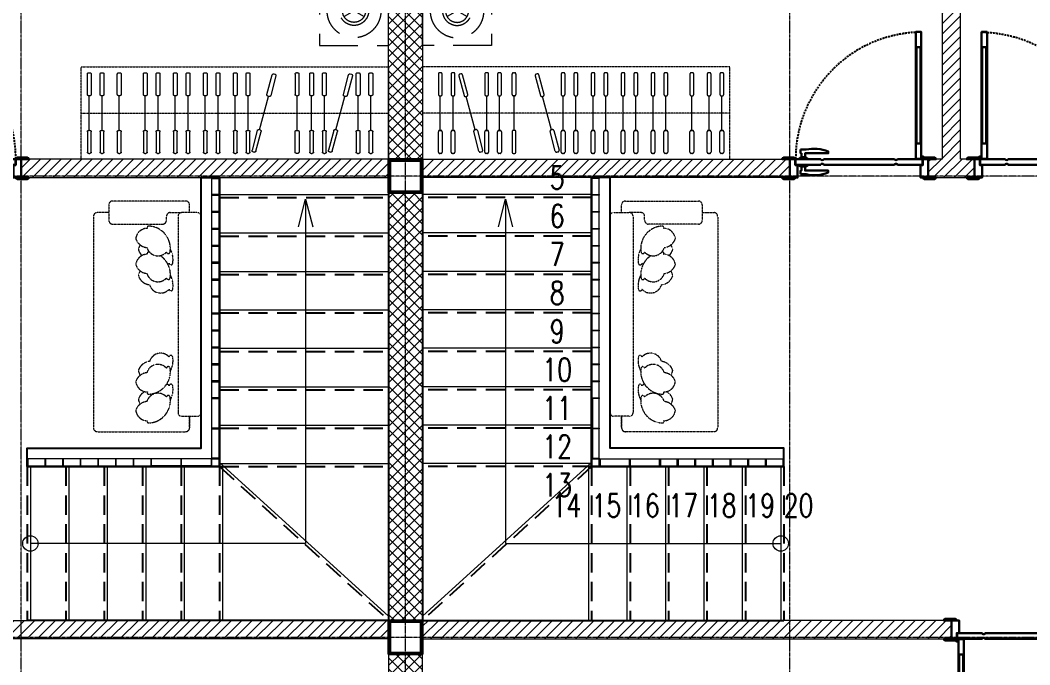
# Model space of a CAD drawing. Header units: millimetres. Extents: x 0 to 71617, y -15450 to 30894.
# Drawn here: x 42000 to 48567, y -4735 to -542 of the extents above; entities that cross this region are included whole.
import ezdxf
from ezdxf.enums import TextEntityAlignment as Align

# ---------------------------------------------------------------- set-up
doc = ezdxf.new("R2010")
doc.units = ezdxf.units.MM
for name, pattern in [('CENTER2', [1.125, 0.75, -0.125, 0.125, -0.125]), ('HIDDEN', [0.375, 0.25, -0.125]), ('HIDDEN2', [0.1875, 0.125, -0.0625])]:
    doc.linetypes.add(name, pattern=pattern)
for name, color, linetype in [('A-elevation0.225(7)', 251, 'Continuous'), ('COL', 5, 'Continuous'), ('DIM', 4, 'Continuous'), ('STAIR', 8, 'Continuous'), ('Wall', 7, 'Continuous')]:
    doc.layers.add(name, color=color, linetype=linetype)
for name, color, linetype, lineweight in [('axis', 40, 'CENTER2', 5), ('Brick Wall Hatch', 254, 'Continuous', 5), ('DIM2', 4, 'Continuous', 5), ('DOOR', 4, 'Continuous', 5), ('Furniture', 36, 'Continuous', 5), ('Hatch', 8, 'Continuous', 5), ('Stairs', 7, 'Continuous', 15), ('Stairs Number', 8, 'Continuous', 9), ('Wall Brick', 5, 'Continuous', 15)]:
    doc.layers.add(name, color=color, linetype=linetype, lineweight=lineweight)
doc.styles.add('ROMANS', font='romans.shx', dxfattribs={"width": 0.75})
doc.styles.get("Standard").update_dxf_attribs({"font": 'arial.ttf'})
doc.dimstyles.new('d-200', dxfattribs={"dimscale": 200, "dimtxt": 3, "dimasz": 2.5, "dimexe": 2.5, "dimexo": 2.5, "dimgap": 1.5, "dimtad": 0, "dimdec": 0, "dimzin": 0, "dimdsep": 46, "dimtxsty": 'Standard', "dimblk": 'ARCHTICK', "dimcen": 3, "dimdle": 2.5, "dimclrd": 256, "dimclre": 256, "dimclrt": 256, "dimadec": 0, "dimazin": 0, "dimtfac": 1, "dimtdec": 0, "dimtmove": 0, "dimatfit": 3, "dimldrblk": 'ARCHTICK', "dimfxl": 1, "dimtolj": 1, "dimtzin": 0, "dimlwd": -1, "dimlwe": -1, "dimarcsym": 0})
pattern_1 = [(45, (-747547.1, -513433.095), (-33.6759605, 33.6759605), [])]

# ---------------------------------------------------------------- blocks, each defined once
blk = doc.blocks.new('Col-1')
at = {"layer": 'COL'}
for points in [[(-10, -10), (210, -10), (210, 210), (-10, 210)], [(0, 0), (200, 0), (200, 200), (0, 200)]]:
    blk.add_lwpolyline(points, close=True, dxfattribs=at)
blk = doc.blocks.new('COL-1ST')
at = {"layer": 'COL'}
for p in [(23900, 5200), (23900, 2200)]:
    blk.add_blockref('Col-1', p, dxfattribs=at)
at = {"layer": 'COL', "xscale": -1}
for p in [(24100, 5200), (24100, 2200)]:
    blk.add_blockref('Col-1', p, dxfattribs=at)
blk = doc.blocks.new('WD2')
at = {"layer": 'DOOR', "lineweight": 30, "ltscale": 50}
for points in [[(35, 120), (-50, 120, -0.414201), (-42, 128), (-42, 130), (27, 130), (27, 128, -0.414176)], [(831, 98), (795, 98, 0.155754), (651, 86), (651, 74), (801, 74), (801, 48), (825, 48), (825, 74), (831, 74)], [(950, 120), (865, 120, -0.414201), (873, 128), (873, 130), (942, 130), (942, 128, -0.414176)], [(27, 0), (-50, 0, 0.414201), (-42, -8), (-42, -10), (27, -10)], [(34.7, -2.1, 0.066611), (35, 0), (27, 0), (27, 0), (27, 0), (27, -8, 0.040249), (28.3, -7.9, -0.293982)], [(831, -62), (795, -62, -0.155754), (651, -50), (651, -38), (801, -38), (801, -12), (825, -12), (825, -38), (831, -38)], [(950, 0), (865, 0, 0.414201), (873, -8), (873, -10), (942, -10), (942, -8, 0.414176)]]:
    blk.add_lwpolyline(points, format="xyb", close=True, dxfattribs=at)
for points in [[(35, 0), (0, 0), (0, 120), (50, 120), (50, 38), (35, 38), (35, 0)], [(865, 0), (900, 0), (900, 120), (850, 120), (850, 38), (865, 38), (865, 0)], [(200, 36), (200, 36), (37, 36), (37, 0), (42, 0), (200, 0)], [(680, 36), (220, 36)], [(220, 2), (220, 0), (680, 0)], [(700, 0), (863, 0), (863, 36), (801, 36), (700, 36)], [(783, 36), (783, 38), (795, 46), (795, 48), (831, 48), (831, 46), (843, 38), (843, 36), (783, 36)], [(220, 0), (680, 0)], [(783, 0), (783, -2), (795, -10), (795, -12), (831, -12), (831, -10), (843, -2), (843, 0), (783, 0)]]:
    blk.add_lwpolyline(points, dxfattribs=at)
for points in [[(783, 36), (843, 36), (843, 38), (783, 38)], [(795, 46), (831, 46), (831, 48), (795, 48)], [(82, -102), (46, -102), (46, -2), (82, -2)], [(783, 0), (843, 0), (843, -2), (783, -2)], [(795, -10), (831, -10), (831, -12), (795, -12)], [(82, -728), (82, -102), (46, -102), (46, -728)], [(76.8, -728), (76.8, -102), (51.2, -102), (51.2, -728)], [(82, -728), (46, -728), (46, -828), (82, -828)]]:
    blk.add_lwpolyline(points, close=True, dxfattribs=at)
blk.add_circle((36, -10), 8, dxfattribs=at)
for centre, start, end in [((210, 40.7), 205.26571, 334.73429), ((210, -4.7), 25.26571, 154.73429), ((690, 40.7), 205.26571, 334.73429), ((690, -4.7), 25.26571, 154.73429)]:
    blk.add_arc(centre, 11, start, end, dxfattribs=at)
at = {"layer": 'DOOR', "linetype": 'HIDDEN', "lineweight": -2, "ltscale": 50}
blk.add_arc((37, 0), 826, 270.6243, 0, dxfattribs=at)
blk = doc.blocks.new('bgfv')
at = {"layer": 'Defpoints'}
for points in [[(0, 3), (0, 0.1), (2.35, 0.1)], [(2.35, 1.1), (1.1, 1.1), (1.1, 2.98)]]:
    blk.add_lwpolyline(points, dxfattribs=at)
at = {"layer": 'STAIR', "linetype": 'HIDDEN2'}
for points in [[(1.1, 2.85), (0, 2.85)], [(1.1, 2.6), (0, 2.6)], [(1.1, 2.35), (0, 2.35)], [(1.1, 2.1), (0, 2.1)], [(1.1, 1.85), (0, 1.85)], [(1.1, 1.6), (0, 1.6)], [(1.1, 1.35), (0, 1.35)], [(1.1, 1.1), (0, 1.1)], [(1.1, 1.1), (0, 0.1)], [(1.1, 1.1), (1.1, 0.1)], [(1.35, 1.1), (1.35, 0.1)], [(1.6, 1.1), (1.6, 0.1)], [(1.85, 1.1), (1.85, 0.1)], [(2.1, 1.1), (2.1, 0.1)], [(2.35, 1.1), (2.35, 0.1)]]:
    blk.add_lwpolyline(points, dxfattribs=at)
at = {"layer": 'Stairs'}
for points in [[(1.1, 2.87), (0, 2.87)], [(1.1, 2.62), (0, 2.62)], [(1.1, 2.37), (0, 2.37)], [(1.1, 2.12), (0, 2.12)], [(1.1, 1.87), (0, 1.87)], [(1.1, 1.62), (0, 1.62)], [(1.1, 1.37), (0, 1.37)], [(1.1, 1.127), (0, 0.127)], [(1.1, 1.12), (0, 1.12)], [(1.08, 1.1), (1.08, 0.1)], [(1.33, 1.1), (1.33, 0.1)], [(1.58, 1.1), (1.58, 0.1)], [(1.83, 1.1), (1.83, 0.1)], [(2.08, 1.1), (2.08, 0.1)], [(2.33, 1.1), (2.33, 0.1)]]:
    blk.add_lwpolyline(points, dxfattribs=at)
blk = doc.blocks.new('_ArchTick')
at = {"color": 0, "linetype": 'ByBlock', "const_width": 0.15}
blk.add_lwpolyline([(-0.5, -0.5), (0.5, 0.5)], dxfattribs=at)
blk = doc.blocks.new('steel5x50')
h = blk.add_hatch(color=254)
h.dxf.hatch_style = 1
h.paths.add_polyline_path([(50, 0), (50, 5), (0, 5), (0, 0)])
at = {"color": 254}
blk.add_lwpolyline([(0, 0), (0, 5), (50, 5), (50, 0)], close=True, dxfattribs=at)
blk = doc.blocks.new('12D')
at = {"layer": 'Furniture', "linetype": 'HIDDEN'}
for p, q in [((-0.225, 0.975, 0), (-0.29, 1.0125, 0)), ((-0.225, 0.975, 0), (-0.16, 1.0125, 0)), ((-0.225, 0.975, 0), (-0.225, 0.9, 0)), ((-2.0504, -0.81), (-2.0504, 0.789)), ((-0.4918, -0.8011), (-0.9235, 0.8048)), ((-0.0534, -0.81), (-0.0534, 0.8023)), ((-0.0234, 0.75), (-2.1051, 0.75)), ((-0.5208, -0.8007), (-1.1011, 0.7878)), ((-0.6138, -0.5272), (-0.6138, 0.7785)), ((-0.563, -0.6296), (-0.563, 0.752)), ((-2.0504, 0.19, 0), (-0.8827, 0.19, 0)), ((-2.0504, 0.14, 0), (-0.8645, 0.14, 0)), ((-2.0504, 0.115, 0), (-0.8553, 0.115, 0)), ((-2.0504, 0.065, 0), (-0.8371, 0.065, 0)), ((-2.0504, 0.04, 0), (-0.8279, 0.04, 0)), ((-2.0504, -0.01, 0), (-0.8097, -0.01, 0)), ((-2.0504, -0.035, 0), (-0.8005, -0.035, 0)), ((-2.0504, -0.085, 0), (-0.7823, -0.085, 0)), ((-2.0504, -0.11, 0), (-0.7731, -0.11, 0)), ((-2.0504, -0.16, 0), (-0.7549, -0.16, 0)), ((-2.0504, -0.185, 0), (-0.7457, -0.185, 0)), ((-0.0234, -0.75), (-2.1051, -0.75)), ((-0.225, -0.975, 0), (-0.225, -0.9, 0)), ((-0.225, -0.975, 0), (-0.29, -1.0125, 0)), ((-0.225, -0.975, 0), (-0.16, -1.0125, 0))]:
    blk.add_line(p, q, dxfattribs=at)
at = {"layer": 'Furniture', "linetype": 'HIDDEN', "elevation": 0}
for points in [[(-0.45, 0.75), (-0.45, 1.2), (0, 1.2), (0, 0.75)], [(-0.45, -0.75), (-0.45, -1.2), (0, -1.2), (0, -0.75)]]:
    blk.add_lwpolyline(points, close=True, dxfattribs=at)
at = {"layer": 'Furniture', "linetype": 'HIDDEN'}
for points in [[(-2.1067, 0.6738, -0.059671), (-2.1604, 0.7503, -0.37589), (-2.1271, 0.8245, -0.329446), (-2.0023, 0.8075, 0.211134), (-1.9613, 0.7906, -0.026504), (-1.8327, 0.7839, 0.012553), (-1.2018, 0.7792, 0.224147), (-1.0857, 0.7967, -0.12481), (-0.9858, 0.8122, -0.129887), (-0.8898, 0.7915, 0.290552), (-0.846, 0.7926, -0.141011), (-0.8294, 0.787, 0.180615), (-0.7851, 0.7793, -0.025508), (-0.6309, 0.7793, 0.038458), (-0.5072, 0.7818, -0.214987), (-0.4701, 0.7885, -0.00267), (-0.2416, 0.7837, -0.015571), (-0.0586, 0.7812, -0.098699), (-0.0477, 0.8068, -0.222522), (0, 0.8068), (0, -0.8229, -0.171621), (-0.0496, -0.824, -0.102495), (-0.0586, -0.7791, -0.015571), (-0.2416, -0.7816, -0.00267), (-0.4701, -0.7864, -0.214987), (-0.5072, -0.7797, 0.038458), (-0.6309, -0.7772, -0.025508), (-0.7851, -0.7772, 0.039412), (-0.9911, -0.7849, -0.016498), (-1.1411, -0.7905, 0.026482), (-1.5259, -0.7811, -0.045388), (-1.7145, -0.7864, 0.066965), (-1.8327, -0.7818, -0.026504), (-1.9613, -0.7885, 0.211134), (-2.0023, -0.8054, -0.329446), (-2.1271, -0.8224, -0.37589), (-2.1604, -0.7482, -0.123892), (-2.119, -0.6948, 0.342539), (-2.0986, -0.6323)], [(-2.0986, -0.6323, -0.152354), (-2.0902, -0.4956, -0.053528), (-2.0833, -0.4551, 0.055897), (-2.0809, -0.213, -0.026973), (-2.083, -0.1254, 0.036947), (-2.081, 0.0124, 0.008361), (-2.0961, 0.6041, -0.075106), (-2.1067, 0.6738)]]:
    blk.add_lwpolyline(points, format="xyb", dxfattribs=at)
for points in [[(-0.0477, 0), (-0.0477, 0.7936), (0, 0.7936), (0, 0)], [(-2.0504, 0.2), (-0.8864, 0.2)], [(-0.0477, 0), (-0.0477, -0.7936), (0, -0.7936), (0, 0)], [(-2.0504, -0.2), (-0.7402, -0.2)]]:
    blk.add_lwpolyline(points, dxfattribs=at)
for centre, radius in [((-0.225, 0.975, 0), 0.175), ((-0.225, 0.975, 0), 0.095), ((-0.225, 0.975, 0), 0.075), ((-0.225, -0.975, 0), 0.175), ((-0.225, -0.975, 0), 0.095), ((-0.225, -0.975, 0), 0.075)]:
    blk.add_circle(centre, radius, dxfattribs=at)
for centre, radius, start, end in [((0.5675, 0.3823), 0.9109, 168.52519, 184.24335), ((-0.3043, 0.3105), 0.2539, 58.94952, 94.7183), ((-0.0676, 0.316), 0.2479, 86.88607, 126.56279), ((-0.6758, 0.5223), 0.623, 334.065, 3.79855), ((0.133, 0.2989), 0.4798, 168.76055, 181.75388), ((-0.5516, 0.1102), 0.4917, 351.47271, 27.53799), ((0.8315, 0.0837), 1.3505, 170.51746, 186.69328), ((-0.4796, 0.0532), 0.2539, 58.94952, 94.71831), ((-0.2452, 0.0654), 0.2412, 88.13864, 127.09721), ((-0.8046, 0.2276), 0.5727, 334.51329, 7.91348), ((-1.0509, -0.2469), 0.826, 356.67503, 22.47929), ((-0.3075, 0.2905), 0.2539, 280.98969, 301.05048), ((-0.0731, 0.2783), 0.2412, 232.90279, 271.86136), ((0.7951, -0.0771), 1.3106, 176.46128, 189.56174), ((-0.0731, -0.2993), 0.2412, 88.13864, 127.09721), ((-0.5516, -0.1312), 0.4917, 332.46201, 8.52729), ((-0.3075, -0.3116), 0.2539, 58.94952, 74.59403), ((-0.2397, -0.0472), 0.2479, 233.43721, 273.11393), ((-0.4764, -0.0418), 0.2539, 265.2817, 298.0889), ((0.2128, -0.3124), 0.5596, 175.8162, 190.40516), ((-0.6758, -0.5433), 0.623, 356.20145, 25.935), ((0.5675, -0.4034), 0.9109, 175.75665, 191.47481), ((-0.3043, -0.3316), 0.2539, 265.2817, 301.05048), ((-0.0676, -0.337), 0.2479, 233.43721, 273.11393)]:
    blk.add_arc(centre, radius, start, end, dxfattribs=at)
blk = doc.blocks.new('sgsdgh')
at = {"layer": 'Furniture', "linetype": 'HIDDEN', "ltscale": 500}
for p, q in [((1585.0006, 424.981), (1584.9936, 424.981)), ((1585.0836, 424.981), (1585.0766, 424.981)), ((1585.3026, 424.981), (1585.2956, 424.981)), ((1585.3856, 424.981), (1585.3786, 424.981)), ((1585.4733, 424.981), (1585.4803, 424.981)), ((1585.7994, 424.981), (1585.7924, 424.981)), ((1585.8824, 424.981), (1585.8754, 424.981)), ((1585.9944, 424.981), (1585.9874, 424.981)), ((1586.0774, 424.981), (1586.0704, 424.981)), ((1586.1895, 424.981), (1586.1825, 424.981)), ((1586.2725, 424.981), (1586.2655, 424.981)), ((1586.3846, 424.981), (1586.3776, 424.981)), ((1586.4676, 424.981), (1586.4606, 424.981)), ((1586.6369, 424.981), (1586.6299, 424.981)), ((1586.7489, 424.981), (1586.7419, 424.981)), ((1586.8319, 424.981), (1586.8249, 424.981)), ((1584.9846, 424.972), (1584.9846, 424.84)), ((1585.0096, 424.84), (1585.0096, 424.972)), ((1585.0676, 424.972), (1585.0676, 424.84)), ((1585.0926, 424.84), (1585.0926, 424.972)), ((1585.1174, 424.9602), (1585.1516, 424.8327)), ((1585.1305, 424.973), (1585.1238, 424.9712)), ((1585.1757, 424.8391), (1585.1416, 424.9666)), ((1585.2866, 424.972), (1585.2866, 424.84)), ((1585.3116, 424.84), (1585.3116, 424.972)), ((1585.3696, 424.972), (1585.3696, 424.84)), ((1585.3946, 424.84), (1585.3946, 424.972)), ((1585.4643, 424.84), (1585.4643, 424.972)), ((1585.4893, 424.972), (1585.4893, 424.84)), ((1585.6142, 424.9602), (1585.6483, 424.8327)), ((1585.6273, 424.973), (1585.6205, 424.9712)), ((1585.6725, 424.8391), (1585.6383, 424.9666)), ((1585.7834, 424.972), (1585.7834, 424.84)), ((1585.8084, 424.84), (1585.8084, 424.972)), ((1585.8664, 424.972), (1585.8664, 424.84)), ((1585.8914, 424.84), (1585.8914, 424.972)), ((1585.9784, 424.972), (1585.9784, 424.84)), ((1586.0034, 424.84), (1586.0034, 424.972)), ((1586.0614, 424.972), (1586.0614, 424.84)), ((1586.0864, 424.84), (1586.0864, 424.972)), ((1586.1735, 424.972), (1586.1735, 424.84)), ((1586.1985, 424.84), (1586.1985, 424.972)), ((1586.2565, 424.972), (1586.2565, 424.84)), ((1586.2815, 424.84), (1586.2815, 424.972)), ((1586.3686, 424.972), (1586.3686, 424.84)), ((1586.3936, 424.84), (1586.3936, 424.972)), ((1586.4516, 424.972), (1586.4516, 424.84)), ((1586.4766, 424.84), (1586.4766, 424.972)), ((1586.6209, 424.972), (1586.6209, 424.84)), ((1586.6459, 424.84), (1586.6459, 424.972)), ((1586.7329, 424.972), (1586.7329, 424.84)), ((1586.7579, 424.84), (1586.7579, 424.972)), ((1586.8159, 424.972), (1586.8159, 424.84)), ((1586.8409, 424.84), (1586.8409, 424.972)), ((1584.9936, 424.831), (1585.0006, 424.831)), ((1584.9971, 424.606), (1584.9971, 424.831)), ((1585.0766, 424.831), (1585.0836, 424.831)), ((1585.0801, 424.606), (1585.0801, 424.831)), ((1585.1626, 424.8263), (1585.1694, 424.8281)), ((1585.2242, 424.6099), (1585.166, 424.8272)), ((1585.2956, 424.831), (1585.3026, 424.831)), ((1585.2991, 424.606), (1585.2991, 424.831)), ((1585.3786, 424.831), (1585.3856, 424.831)), ((1585.3821, 424.606), (1585.3821, 424.831)), ((1585.4803, 424.831), (1585.4733, 424.831)), ((1585.4768, 424.606), (1585.4768, 424.831)), ((1585.6594, 424.8263), (1585.6661, 424.8281)), ((1585.721, 424.6099), (1585.6627, 424.8272)), ((1585.7924, 424.831), (1585.7994, 424.831)), ((1585.7959, 424.606), (1585.7959, 424.831)), ((1585.8754, 424.831), (1585.8824, 424.831)), ((1585.8789, 424.606), (1585.8789, 424.831)), ((1585.9874, 424.831), (1585.9944, 424.831)), ((1585.9909, 424.606), (1585.9909, 424.831)), ((1586.0704, 424.831), (1586.0774, 424.831)), ((1586.0739, 424.606), (1586.0739, 424.831)), ((1586.1825, 424.831), (1586.1895, 424.831)), ((1586.186, 424.606), (1586.186, 424.831)), ((1586.2655, 424.831), (1586.2725, 424.831)), ((1586.269, 424.606), (1586.269, 424.831)), ((1586.3776, 424.831), (1586.3846, 424.831)), ((1586.3811, 424.606), (1586.3811, 424.831)), ((1586.4606, 424.831), (1586.4676, 424.831)), ((1586.4641, 424.606), (1586.4641, 424.831)), ((1586.6299, 424.831), (1586.6369, 424.831)), ((1586.6334, 424.606), (1586.6334, 424.831)), ((1586.7419, 424.831), (1586.7489, 424.831)), ((1586.7454, 424.606), (1586.7454, 424.831)), ((1586.8249, 424.831), (1586.8319, 424.831)), ((1586.8284, 424.606), (1586.8284, 424.831)), ((1584.9846, 424.465), (1584.9846, 424.597)), ((1584.9936, 424.606), (1585.0006, 424.606)), ((1585.0096, 424.597), (1585.0096, 424.465)), ((1585.0676, 424.465), (1585.0676, 424.597)), ((1585.0766, 424.606), (1585.0836, 424.606)), ((1585.0926, 424.597), (1585.0926, 424.465)), ((1585.2486, 424.4704), (1585.2145, 424.5979)), ((1585.2208, 424.609), (1585.2276, 424.6108)), ((1585.2386, 424.6044), (1585.2728, 424.4769)), ((1585.2866, 424.465), (1585.2866, 424.597)), ((1585.2956, 424.606), (1585.3026, 424.606)), ((1585.3116, 424.597), (1585.3116, 424.465)), ((1585.3696, 424.465), (1585.3696, 424.597)), ((1585.3786, 424.606), (1585.3856, 424.606)), ((1585.3946, 424.597), (1585.3946, 424.465)), ((1585.4643, 424.597), (1585.4643, 424.465)), ((1585.4803, 424.606), (1585.4733, 424.606)), ((1585.4893, 424.465), (1585.4893, 424.597)), ((1585.7454, 424.4704), (1585.7112, 424.5979)), ((1585.7176, 424.609), (1585.7244, 424.6108)), ((1585.7354, 424.6044), (1585.7696, 424.4769)), ((1585.7834, 424.465), (1585.7834, 424.597)), ((1585.7924, 424.606), (1585.7994, 424.606)), ((1585.8084, 424.597), (1585.8084, 424.465)), ((1585.8664, 424.465), (1585.8664, 424.597)), ((1585.8754, 424.606), (1585.8824, 424.606)), ((1585.8914, 424.597), (1585.8914, 424.465)), ((1585.9784, 424.465), (1585.9784, 424.597)), ((1585.9874, 424.606), (1585.9944, 424.606)), ((1586.0034, 424.597), (1586.0034, 424.465)), ((1586.0614, 424.465), (1586.0614, 424.597)), ((1586.0704, 424.606), (1586.0774, 424.606)), ((1586.0864, 424.597), (1586.0864, 424.465)), ((1586.1735, 424.465), (1586.1735, 424.597)), ((1586.1825, 424.606), (1586.1895, 424.606)), ((1586.1985, 424.597), (1586.1985, 424.465)), ((1586.2565, 424.465), (1586.2565, 424.597)), ((1586.2655, 424.606), (1586.2725, 424.606)), ((1586.2815, 424.597), (1586.2815, 424.465)), ((1586.3686, 424.465), (1586.3686, 424.597)), ((1586.3776, 424.606), (1586.3846, 424.606)), ((1586.3936, 424.597), (1586.3936, 424.465)), ((1586.4516, 424.465), (1586.4516, 424.597)), ((1586.4606, 424.606), (1586.4676, 424.606)), ((1586.4766, 424.597), (1586.4766, 424.465)), ((1586.6209, 424.465), (1586.6209, 424.597)), ((1586.6299, 424.606), (1586.6369, 424.606)), ((1586.6459, 424.597), (1586.6459, 424.465)), ((1586.7329, 424.465), (1586.7329, 424.597)), ((1586.7419, 424.606), (1586.7489, 424.606)), ((1586.7579, 424.597), (1586.7579, 424.465)), ((1586.8159, 424.465), (1586.8159, 424.597)), ((1586.8249, 424.606), (1586.8319, 424.606)), ((1586.8409, 424.597), (1586.8409, 424.465)), ((1585.0006, 424.456), (1584.9936, 424.456)), ((1585.0836, 424.456), (1585.0766, 424.456)), ((1585.2664, 424.4659), (1585.2597, 424.4641)), ((1585.3026, 424.456), (1585.2956, 424.456)), ((1585.3856, 424.456), (1585.3786, 424.456)), ((1585.4733, 424.456), (1585.4803, 424.456)), ((1585.7632, 424.4659), (1585.7564, 424.4641)), ((1585.7994, 424.456), (1585.7924, 424.456)), ((1585.8824, 424.456), (1585.8754, 424.456)), ((1585.9944, 424.456), (1585.9874, 424.456)), ((1586.0774, 424.456), (1586.0704, 424.456)), ((1586.1895, 424.456), (1586.1825, 424.456)), ((1586.2725, 424.456), (1586.2655, 424.456)), ((1586.3846, 424.456), (1586.3776, 424.456)), ((1586.4676, 424.456), (1586.4606, 424.456)), ((1586.6369, 424.456), (1586.6299, 424.456)), ((1586.7489, 424.456), (1586.7419, 424.456)), ((1586.8319, 424.456), (1586.8249, 424.456))]:
    blk.add_line(p, q, dxfattribs=at)
for centre, start, end in [((1584.9936, 424.972), 90, 180), ((1585.0006, 424.972), 360, 90), ((1585.0766, 424.972), 90, 180), ((1585.0836, 424.972), 360, 90), ((1585.2956, 424.972), 90, 180), ((1585.3026, 424.972), 360, 90), ((1585.3786, 424.972), 90, 180), ((1585.3856, 424.972), 360, 90), ((1585.4733, 424.972), 90, 180), ((1585.4803, 424.972), 0, 90), ((1585.7924, 424.972), 90, 180), ((1585.7994, 424.972), 360, 90), ((1585.8754, 424.972), 90, 180), ((1585.8824, 424.972), 360, 90), ((1585.9874, 424.972), 90, 180), ((1585.9944, 424.972), 360, 90), ((1586.0704, 424.972), 90, 180), ((1586.0774, 424.972), 360, 90), ((1586.1825, 424.972), 90, 180), ((1586.1895, 424.972), 360, 90), ((1586.2655, 424.972), 90, 180), ((1586.2725, 424.972), 360, 90), ((1586.3776, 424.972), 90, 180), ((1586.3846, 424.972), 360, 90), ((1586.4606, 424.972), 90, 180), ((1586.4676, 424.972), 360, 90), ((1586.6299, 424.972), 90, 180), ((1586.6369, 424.972), 360, 90), ((1586.7419, 424.972), 90, 180), ((1586.7489, 424.972), 360, 90), ((1586.8249, 424.972), 90, 180), ((1586.8319, 424.972), 360, 90), ((1585.1261, 424.9625), 105, 195), ((1585.1329, 424.9643), 15, 105), ((1585.6229, 424.9625), 105, 195), ((1585.6296, 424.9643), 15, 105), ((1584.9936, 424.84), 180, 270), ((1585.0006, 424.84), 270, 360), ((1585.0766, 424.84), 180, 270), ((1585.0836, 424.84), 270, 360), ((1585.1603, 424.835), 195, 285), ((1585.167, 424.8368), 285, 15), ((1585.2956, 424.84), 180, 270), ((1585.3026, 424.84), 270, 360), ((1585.3786, 424.84), 180, 270), ((1585.3856, 424.84), 270, 360), ((1585.4733, 424.84), 180, 270), ((1585.4803, 424.84), 270, 0), ((1585.657, 424.835), 195, 285), ((1585.6638, 424.8368), 285, 15), ((1585.7924, 424.84), 180, 270), ((1585.7994, 424.84), 270, 360), ((1585.8754, 424.84), 180, 270), ((1585.8824, 424.84), 270, 360), ((1585.9874, 424.84), 180, 270), ((1585.9944, 424.84), 270, 360), ((1586.0704, 424.84), 180, 270), ((1586.0774, 424.84), 270, 360), ((1586.1825, 424.84), 180, 270), ((1586.1895, 424.84), 270, 360), ((1586.2655, 424.84), 180, 270), ((1586.2725, 424.84), 270, 360), ((1586.3776, 424.84), 180, 270), ((1586.3846, 424.84), 270, 360), ((1586.4606, 424.84), 180, 270), ((1586.4676, 424.84), 270, 360), ((1586.6299, 424.84), 180, 270), ((1586.6369, 424.84), 270, 360), ((1586.7419, 424.84), 180, 270), ((1586.7489, 424.84), 270, 360), ((1586.8249, 424.84), 180, 270), ((1586.8319, 424.84), 270, 360), ((1584.9936, 424.597), 90, 180), ((1585.0006, 424.597), 360, 90), ((1585.0766, 424.597), 90, 180), ((1585.0836, 424.597), 360, 90), ((1585.2232, 424.6003), 105, 195), ((1585.2299, 424.6021), 15, 105), ((1585.2956, 424.597), 90, 180), ((1585.3026, 424.597), 360, 90), ((1585.3786, 424.597), 90, 180), ((1585.3856, 424.597), 360, 90), ((1585.4733, 424.597), 90, 180), ((1585.4803, 424.597), 0, 90), ((1585.7199, 424.6003), 105, 195), ((1585.7267, 424.6021), 15, 105), ((1585.7924, 424.597), 90, 180), ((1585.7994, 424.597), 360, 90), ((1585.8754, 424.597), 90, 180), ((1585.8824, 424.597), 360, 90), ((1585.9874, 424.597), 90, 180), ((1585.9944, 424.597), 360, 90), ((1586.0704, 424.597), 90, 180), ((1586.0774, 424.597), 360, 90), ((1586.1825, 424.597), 90, 180), ((1586.1895, 424.597), 360, 90), ((1586.2655, 424.597), 90, 180), ((1586.2725, 424.597), 360, 90), ((1586.3776, 424.597), 90, 180), ((1586.3846, 424.597), 360, 90), ((1586.4606, 424.597), 90, 180), ((1586.4676, 424.597), 360, 90), ((1586.6299, 424.597), 90, 180), ((1586.6369, 424.597), 360, 90), ((1586.7419, 424.597), 90, 180), ((1586.7489, 424.597), 360, 90), ((1586.8249, 424.597), 90, 180), ((1586.8319, 424.597), 360, 90), ((1584.9936, 424.465), 180, 270), ((1585.0006, 424.465), 270, 360), ((1585.0766, 424.465), 180, 270), ((1585.0836, 424.465), 270, 360), ((1585.2573, 424.4728), 195, 285), ((1585.2641, 424.4746), 285, 15), ((1585.2956, 424.465), 180, 270), ((1585.3026, 424.465), 270, 360), ((1585.3786, 424.465), 180, 270), ((1585.3856, 424.465), 270, 360), ((1585.4733, 424.465), 180, 270), ((1585.4803, 424.465), 270, 0), ((1585.7541, 424.4728), 195, 285), ((1585.7609, 424.4746), 285, 15), ((1585.7924, 424.465), 180, 270), ((1585.7994, 424.465), 270, 360), ((1585.8754, 424.465), 180, 270), ((1585.8824, 424.465), 270, 360), ((1585.9874, 424.465), 180, 270), ((1585.9944, 424.465), 270, 360), ((1586.0704, 424.465), 180, 270), ((1586.0774, 424.465), 270, 360), ((1586.1825, 424.465), 180, 270), ((1586.1895, 424.465), 270, 360), ((1586.2655, 424.465), 180, 270), ((1586.2725, 424.465), 270, 360), ((1586.3776, 424.465), 180, 270), ((1586.3846, 424.465), 270, 360), ((1586.4606, 424.465), 180, 270), ((1586.4676, 424.465), 270, 360), ((1586.6299, 424.465), 180, 270), ((1586.6369, 424.465), 270, 360), ((1586.7419, 424.465), 180, 270), ((1586.7489, 424.465), 270, 360), ((1586.8249, 424.465), 180, 270), ((1586.8319, 424.465), 270, 360)]:
    blk.add_arc(centre, 0.009, start, end, dxfattribs=at)
blk = doc.blocks.new('FURNITURE-1ST')
at = {"layer": 'Furniture', "linetype": 'HIDDEN', "elevation": 0.1}
for points in [[(21890, 6010), (23890, 6010), (23890, 5410), (21890, 5410)], [(26110, 6010), (24110, 6010), (24110, 5410), (26110, 5410)]]:
    blk.add_lwpolyline(points, close=True, dxfattribs=at)
for points in [[(21890, 5710), (23890, 5710)], [(26110, 5710), (24110, 5710)]]:
    blk.add_lwpolyline(points, dxfattribs=at)
for points in [[(21995, 3637.5), (22570, 3637.5, 0.414214), (22595, 3662.5), (22595, 3737.5), (22645, 3737.5, 0.414214), (22670, 3762.5), (22670, 5037.5, 0.414214), (22645, 5062.5), (22595, 5062.5), (22595, 5112.5, 0.414214), (22570, 5137.5), (22095, 5137.5, 0.414214), (22070, 5112.5), (22070, 5062.5), (21995, 5062.5, 0.414214), (21970, 5037.5), (21970, 3662.5, 0.414214), (21995, 3637.5)], [(22595, 5062.5), (22595, 5112.5, 0.414214), (22570, 5137.5), (22095, 5137.5, 0.414214), (22070, 5112.5), (22070, 5012.5, 0.414214), (22095, 4987.5), (22420, 4987.5, 0.414214), (22445, 5012.5), (22445, 5037.5, -0.414214), (22470, 5062.5), (22545, 5062.5)], [(26005, 3637.5), (25430, 3637.5, -0.414214), (25405, 3662.5), (25405, 3737.5), (25355, 3737.5, -0.414214), (25330, 3762.5), (25330, 5037.5, -0.414214), (25355, 5062.5), (25405, 5062.5), (25405, 5112.5, -0.414214), (25430, 5137.5), (25905, 5137.5, -0.414214), (25930, 5112.5), (25930, 5062.5), (26005, 5062.5, -0.414214), (26030, 5037.5), (26030, 3662.5, -0.414214), (26005, 3637.5)], [(25405, 5062.5), (25405, 5112.5, -0.414214), (25430, 5137.5), (25905, 5137.5, -0.414214), (25930, 5112.5), (25930, 5012.5, -0.414214), (25905, 4987.5), (25580, 4987.5, -0.414214), (25555, 5012.5), (25555, 5037.5, 0.414214), (25530, 5062.5), (25455, 5062.5)], [(22595, 3737.5), (22645, 3737.5, 0.414214), (22670, 3762.5), (22670, 5037.5, 0.414214), (22645, 5062.5), (22545, 5062.5, 0.414214), (22520, 5037.5), (22520, 3762.5, 0.414214), (22545, 3737.5), (22595, 3737.5), (22595, 3662.5, -0.414214), (22570, 3637.5)], [(25405, 3737.5), (25355, 3737.5, -0.414214), (25330, 3762.5), (25330, 5037.5, -0.414214), (25355, 5062.5), (25455, 5062.5, -0.414214), (25480, 5037.5), (25480, 3762.5, -0.414214), (25455, 3737.5), (25405, 3737.5), (25405, 3662.5, 0.414214), (25430, 3637.5)]]:
    blk.add_lwpolyline(points, format="xyb", dxfattribs=at)
at = {"layer": 'Furniture', "linetype": 'HIDDEN'}
for centre, radius, start, end in [((22321.5, 4883.2, 0.1), 77.1, 89.96485, 172.79399), ((22328.7, 4965.7, 0.1), 8.97, 73.94832, 217.06685), ((22325.2, 4829.2, 0.1), 145.2, 350.3388, 87.61022), ((25674.8, 4829.2, 0.1), 145.2, 92.38978, 189.6612), ((25671.3, 4965.7, 0.1), 8.97, 322.93315, 106.05168), ((25678.5, 4883.2, 0.1), 77.1, 7.20601, 90.03515), ((22325.4, 4919.5, 0.1), 84.6, 198.32446, 264.67791), ((25674.6, 4919.5, 0.1), 84.6, 275.32209, 341.67554), ((22338.8, 4810.2, 0.1), 77.1, 147.04526, 172.79399), ((22342.7, 4846.5, 0.1), 84.6, 198.32446, 228.48351), ((22389.6, 4856.4, 0.1), 75.1, 196.31675, 317.46461), ((22328.7, 4796.9, 0.1), 8.97, 73.94832, 217.06685), ((22325.2, 4660.5, 0.1), 145.2, 86.34728, 87.61022), ((22456.7, 4807.6, 0.1), 11.9, 189.74134, 346.91513), ((22342.5, 4756.3, 0.1), 145.2, 350.3388, 28.2921), ((25657.5, 4756.3, 0.1), 145.2, 151.7079, 189.6612), ((25543.3, 4807.6, 0.1), 11.9, 193.08487, 350.25866), ((25610.4, 4856.4, 0.1), 75.1, 222.53539, 343.68325), ((25674.8, 4660.5, 0.1), 145.2, 92.38978, 93.65272), ((25671.3, 4796.9, 0.1), 8.97, 322.93315, 106.05168), ((25657.3, 4846.5, 0.1), 84.6, 311.51649, 341.67554), ((25661.2, 4810.2, 0.1), 77.1, 7.20601, 32.95474), ((22321.5, 4714.5, 0.1), 77.1, 89.96485, 172.79399), ((22325.2, 4660.5, 0.1), 145.2, 350.3388, 57.21201), ((22406.9, 4783.4, 0.1), 75.1, 309.7272, 317.46461), ((22474, 4734.6, 0.1), 11.9, 189.74134, 346.91513), ((25526, 4734.6, 0.1), 11.9, 193.08487, 350.25866), ((25674.8, 4660.5, 0.1), 145.2, 122.78799, 189.6612), ((25593.1, 4783.4, 0.1), 75.1, 222.53539, 230.2728), ((25678.5, 4714.5, 0.1), 77.1, 7.20601, 90.03515), ((22325.4, 4750.7, 0.1), 84.6, 198.32446, 264.67791), ((22338.8, 4641.5, 0.1), 77.1, 147.04526, 172.79399), ((22389.6, 4687.6, 0.1), 75.1, 196.31675, 317.46461), ((25610.4, 4687.6, 0.1), 75.1, 222.53539, 343.68325), ((25674.6, 4750.7, 0.1), 84.6, 275.32209, 341.67554), ((25661.2, 4641.5, 0.1), 77.1, 7.20601, 32.95474), ((22342.7, 4677.7, 0.1), 84.6, 198.32446, 264.67791), ((22456.7, 4638.8, 0.1), 11.9, 189.74134, 346.91513), ((22342.5, 4587.5, 0.1), 145.2, 350.3388, 28.2921), ((25657.5, 4587.5, 0.1), 145.2, 151.7079, 189.6612), ((25543.3, 4638.8, 0.1), 11.9, 193.08487, 350.25866), ((25657.3, 4677.7, 0.1), 84.6, 275.32209, 341.67554), ((22406.9, 4614.6, 0.1), 75.1, 196.31675, 317.46461), ((22474, 4565.8, 0.1), 11.9, 189.74134, 346.91513), ((25526, 4565.8, 0.1), 11.9, 193.08487, 350.25866), ((25593.1, 4614.6, 0.1), 75.1, 222.53539, 343.68325), ((22406.9, 4072.9, 0.1), 75.1, 42.53539, 163.68325), ((25593.1, 4072.9, 0.1), 75.1, 16.31675, 137.46461), ((22342.7, 4009.8, 0.1), 84.6, 95.32209, 161.67554), ((22389.6, 3999.9, 0.1), 75.1, 42.53539, 163.68325), ((22474, 4121.7, 0.1), 11.9, 13.08487, 170.25866), ((22342.5, 4100, 0.1), 145.2, 331.7079, 9.6612), ((25657.5, 4100, 0.1), 145.2, 170.3388, 208.2921), ((25526, 4121.7, 0.1), 11.9, 9.74134, 166.91513), ((25610.4, 3999.9, 0.1), 75.1, 16.31675, 137.46461), ((25657.3, 4009.8, 0.1), 84.6, 18.32446, 84.67791), ((22325.4, 3936.8, 0.1), 84.6, 95.32209, 161.67554), ((22338.8, 4046, 0.1), 77.1, 187.20601, 212.95474), ((22325.2, 4027, 0.1), 145.2, 272.38978, 9.6612), ((22456.7, 4048.7, 0.1), 11.9, 13.08487, 170.25866), ((25674.8, 4027, 0.1), 145.2, 170.3388, 267.61022), ((25543.3, 4048.7, 0.1), 11.9, 9.74134, 166.91513), ((25674.6, 3936.8, 0.1), 84.6, 18.32446, 84.67791), ((25661.2, 4046, 0.1), 77.1, 327.04526, 352.79399), ((22321.5, 3973, 0.1), 77.1, 187.20601, 270.03515), ((22406.9, 3885.4, 0.1), 75.1, 42.53539, 57.3937), ((22474, 3934.2, 0.1), 11.9, 13.08487, 170.25866), ((25526, 3934.2, 0.1), 11.9, 9.74134, 166.91513), ((25593.1, 3885.4, 0.1), 75.1, 122.6063, 137.46461), ((25678.5, 3973, 0.1), 77.1, 269.96485, 352.79399), ((22342.7, 3822.3, 0.1), 84.6, 116.68802, 161.67554), ((22389.6, 3812.4, 0.1), 75.1, 42.53539, 163.68325), ((22328.7, 3890.6, 0.1), 8.97, 142.93315, 286.05168), ((22342.5, 3912.5, 0.1), 145.2, 331.7079, 9.6612), ((25657.5, 3912.5, 0.1), 145.2, 170.3388, 208.2921), ((25610.4, 3812.4, 0.1), 75.1, 16.31675, 137.46461), ((25671.3, 3890.6, 0.1), 8.97, 253.94832, 37.06685), ((25657.3, 3822.3, 0.1), 84.6, 18.32446, 63.31198), ((22325.4, 3749.3, 0.1), 84.6, 95.32209, 161.67554), ((22338.8, 3858.5, 0.1), 77.1, 187.20601, 212.95474), ((22325.2, 3839.5, 0.1), 145.2, 272.38978, 9.6612), ((22456.7, 3861.2, 0.1), 11.9, 13.08487, 170.25866), ((25674.8, 3839.5, 0.1), 145.2, 170.3388, 267.61022), ((25543.3, 3861.2, 0.1), 11.9, 9.74134, 166.91513), ((25674.6, 3749.3, 0.1), 84.6, 18.32446, 84.67791), ((25661.2, 3858.5, 0.1), 77.1, 327.04526, 352.79399), ((22321.5, 3785.5, 0.1), 77.1, 187.20601, 270.03515), ((25678.5, 3785.5, 0.1), 77.1, 269.96485, 352.79399), ((22328.7, 3703.1, 0.1), 8.97, 142.93315, 286.05168), ((25671.3, 3703.1, 0.1), 8.97, 253.94832, 37.06685)]:
    blk.add_arc(centre, radius, start, end, dxfattribs=at)
at = {"layer": 'Furniture', "ltscale": 500, "yscale": 1000, "zscale": 1000}
for p, xscale in [((23890, 7350, 0.1), 1000), ((24110, 7350, 0.1), -1000)]:
    blk.add_blockref('12D', p, dxfattribs=dict(at, xscale=xscale))
at = {"layer": 'Furniture', "ltscale": 500, "extrusion": (0, 0, -1), "yscale": 1000, "zscale": -1000}
for p, xscale in [((-1608771.3, -419008.5, -0.1), 1000), ((1560771.3, -419008.5, -0.1), -1000)]:
    blk.add_blockref('sgsdgh', p, dxfattribs=dict(at, xscale=xscale))
blk = doc.blocks.new('GRIDLINE-GF')
at = {"layer": 'axis'}
for p, q in [((18800, -6362.2, -0.1), (18800, 12546.8, 0.1)), ((21300, -6362.2, -0.1), (21300, 12546.8)), ((23800, -6362.2, -0.1), (23800, 12546.8, 0.1)), ((48410, 6500), (-4020, 6500)), ((48410, 3500, 0), (-4020, 3500, 7.6))]:
    blk.add_line(p, q, dxfattribs=at)
blk = doc.blocks.new('2D WALL-1ST')
at = {"layer": 'Brick Wall Hatch'}
h = blk.add_hatch(dxfattribs=at)
h.set_pattern_fill('LINE', color=256, scale=15, angle=45, style=0)
h.set_pattern_definition(pattern_1)
h.paths.add_polyline_path([(23426.2, 8690), (23426.2, 8810), (24000, 8810), (24000, 8690)])
h.paths.add_polyline_path([(21610, 8690), (21826.2, 8690), (21826.2, 8810), (21610, 8810)])
h.paths.add_polyline_path([(20600, 5290), (20300, 5290), (20300, 5410), (20390, 5410), (20390, 8690), (19650, 8690), (19650, 8810), (21390, 8810), (21390, 8690), (20510, 8690), (20510, 5410), (20600, 5410)])
h.paths.add_polyline_path([(16850, 8690), (16110, 8690), (16110, 8810), (16850, 8810)])
h.paths.add_polyline_path([(23890, 5410), (21500, 5410), (21500, 5290), (23890, 5290)])
h.paths.add_polyline_path([(19310, 5200), (19170, 5200), (19170, 5270), (18810, 5270), (18810, 5410), (19400, 5410), (19400, 5290), (19310, 5290)])
h.paths.add_polyline_path([(16110, 5410), (18590, 5410), (18590, 5270), (16110, 5270), (16110, 5290)])
h.paths.add_polyline_path([(18810, 2290), (18810, 2430), (19170, 2430), (19170, 3730), (17120, 3730), (17120, 3870), (19170, 3870), (19170, 4400), (19310, 4400), (19310, 2410), (19548.3, 2410), (19548.3, 2290)])
h.paths.add_polyline_path([(16070, 3540), (17120, 3540), (17120, 4060), (16070, 4060)])
h.paths.add_polyline_path([(16070, 3920), (16070, 3680), (16980, 3680), (16980, 3920)], flags=17)
h.paths.add_polyline_path([(18590, 2190), (18050, 2190), (18050, 2330), (18590, 2330)])
h.paths.add_polyline_path([(17250, 2190), (16000, 2190), (16000, 2330), (17250, 2330)])
h.paths.add_polyline_path([(23890, 2290), (20448.3, 2290), (20448.3, 2410), (23890, 2410)])
h = blk.add_hatch(dxfattribs=at)
h.set_pattern_fill('LINE', color=256, scale=15, angle=45, style=0)
h.set_pattern_definition(pattern_1)
h.paths.add_polyline_path([(24566.2, 8690), (24566.2, 8810), (24000, 8810), (24000, 8690)])
h.paths.add_polyline_path([(26390, 8690), (26166.2, 8690), (26166.2, 8810), (26390, 8810)])
h.paths.add_polyline_path([(27400, 5290), (27700, 5290), (27700, 5410), (27610, 5410), (27610, 8690), (28350, 8690), (28350, 8810), (26610, 8810), (26610, 8690), (27490, 8690), (27490, 5410), (27400, 5410)])
h.paths.add_polyline_path([(31150, 8690), (31890, 8690), (31890, 8810), (31150, 8810)])
h.paths.add_polyline_path([(24110, 5410), (26500, 5410), (26500, 5290), (24110, 5290)])
h.paths.add_polyline_path([(28690, 5200), (28830, 5200), (28830, 5270), (29190, 5270), (29190, 5410), (28600, 5410), (28600, 5290), (28690, 5290)])
h.paths.add_polyline_path([(31890, 5410), (29410, 5410), (29410, 5270), (31890, 5270), (31890, 5290)])
h.paths.add_polyline_path([(29190, 2290), (29190, 2430), (28830, 2430), (28830, 3730), (30880, 3730), (30880, 3870), (28830, 3870), (28830, 4400), (28690, 4400), (28690, 2410), (28451.7, 2410), (28451.7, 2290)])
h.paths.add_polyline_path([(31930, 3540), (30880, 3540), (30880, 4060), (31930, 4060)])
h.paths.add_polyline_path([(31930, 3920), (31930, 3680), (31020, 3680), (31020, 3920)], flags=17)
h.paths.add_polyline_path([(29410, 2190), (29950, 2190), (29950, 2330), (29410, 2330)])
h.paths.add_polyline_path([(30750, 2190), (32000, 2190), (32000, 2330), (30750, 2330)])
h.paths.add_polyline_path([(24110, 2290), (27551.7, 2290), (27551.7, 2410), (24110, 2410)])
at = {"layer": 'Hatch'}
h = blk.add_hatch(dxfattribs=at)
h.set_pattern_fill('NET', color=256, scale=400, angle=135, style=0)
h.set_pattern_definition([(135, (-86110, -5210), (-35.35534, -35.35534), []), (225, (-86110, -5210), (35.35534, -35.35534), [])])
h.paths.add_polyline_path([(23890, 8690), (24110, 8690), (24110, 5410), (23890, 5410)])
h.paths.add_polyline_path([(23890, 2410), (24110, 2410), (24110, 5190), (23890, 5190)])
h.paths.add_polyline_path([(23890, -1090), (24110, -1090), (24110, 2190), (23890, 2190)])
h.paths.add_polyline_path([(23890, -1610), (24110, -1610), (24110, -1310), (23890, -1310)])
at = {"layer": 'Hatch', "elevation": 8}
for points in [[(22790, 3410), (22740, 3410), (22740, 5290), (22790, 5290)], [(25210, 3410), (25260, 3410), (25260, 5290), (25210, 5290)], [(22790, 3852.5), (22785, 3852.5), (22785, 3661.3), (22790, 3661.3)], [(25210, 3852.5), (25215, 3852.5), (25215, 3661.3), (25210, 3661.3)], [(22790, 3656.3), (22785, 3656.3), (22785, 3465), (22790, 3465)], [(25210, 3656.3), (25215, 3656.3), (25215, 3465), (25210, 3465)], [(22790, 3460), (21540, 3460), (21540, 3410), (22790, 3410)], [(22538.7, 3410), (22538.7, 3415), (22347.5, 3415), (22347.5, 3410)], [(22735, 3410), (22735, 3415), (22543.7, 3415), (22543.7, 3410)], [(25210, 3460), (26460, 3460), (26460, 3410), (25210, 3410)], [(25265, 3410), (25265, 3415), (25456.3, 3415), (25456.3, 3410)], [(25461.3, 3410), (25461.3, 3415), (25652.5, 3415), (25652.5, 3410)]]:
    blk.add_lwpolyline(points, close=True, dxfattribs=at)
for points in [[(22308.1, 3460), (21542.5, 3460)], [(25691.9, 3460), (26457.5, 3460)]]:
    blk.add_lwpolyline(points, dxfattribs=at)
at = {"layer": 'Stairs Number'}
for centre in [(21560, 2910), (26440, 2910)]:
    blk.add_circle(centre, 50, dxfattribs=at)
at = {"layer": 'Wall', "elevation": 8}
for points in [[(22670, 5290), (22790, 5290), (22790, 3410), (21540, 3410), (21540, 3530), (22670, 3530)], [(25330, 5290), (25210, 5290), (25210, 3410), (26460, 3410), (26460, 3530), (25330, 3530)]]:
    blk.add_lwpolyline(points, close=True, dxfattribs=at)
at = {"layer": 'Wall Brick'}
for points in [[(27400, 5290), (27700, 5290), (27700, 5410), (27610, 5410), (27610, 8690), (28350, 8690), (28350, 8810), (26610, 8810), (26610, 8690), (27490, 8690), (27490, 5410), (27400, 5410)], [(23890, 8690), (24110, 8690), (24110, 5410), (23890, 5410)], [(23890, 5410), (21500, 5410), (21500, 5290), (23890, 5290)], [(24110, 5410), (26500, 5410), (26500, 5290), (24110, 5290)], [(23890, 2410), (24110, 2410), (24110, 5190), (23890, 5190)], [(23890, 2290), (20448.3, 2290), (20448.3, 2410), (23890, 2410)], [(24110, 2290), (27551.7, 2290), (27551.7, 2410), (24110, 2410)], [(23890, -1090), (24110, -1090), (24110, 2190), (23890, 2190)]]:
    blk.add_lwpolyline(points, close=True, dxfattribs=at)
at = {"layer": 'A-elevation0.225(7)', "color": 2, "yscale": 1000, "zscale": 1000}
for p, xscale in [((23890, 2310), -1000), ((24110, 2310), 1000)]:
    blk.add_blockref('bgfv', p, dxfattribs=dict(at, xscale=xscale))
at = {"layer": 'DIM', "xscale": -1, "rotation": 180}
for p in [(20600, 5410), (27700, 5410)]:
    blk.add_blockref('WD2', p, dxfattribs=at)
at = {"layer": 'DIM', "rotation": 180}
blk.add_blockref('WD2', (27400, 5410), dxfattribs=at)
at = {"layer": 'DIM'}
blk.add_blockref('WD2', (27549.7, 2290), dxfattribs=at)
at = {"layer": 'Hatch', "xscale": -1}
for p in [(22790, 5285, 8), (22790, 5174.8, 8), (22790, 5064.6, 8), (22790, 4954.4, 8), (22790, 4844.2, 8), (22790, 4734, 8), (22790, 4623.8, 8), (22790, 4513.7, 8), (22790, 4403.5, 8), (22790, 4293.3, 8), (22790, 4183.1, 8), (22790, 4072.9, 8), (22790, 3962.7, 8), (22790, 3852.5, 8), (22790, 3656.3, 8), (22790, 3460, 8)]:
    blk.add_blockref('steel5x50', p, dxfattribs=at)
at = {"layer": 'Hatch'}
for p in [(25210, 5285, 8), (25210, 5174.8, 8), (25210, 5064.6, 8), (25210, 4954.4, 8), (25210, 4844.2, 8), (25210, 4734, 8), (25210, 4623.8, 8), (25210, 4513.7, 8), (25210, 4403.5, 8), (25210, 4293.3, 8), (25210, 4183.1, 8), (25210, 4072.9, 8), (25210, 3962.7, 8), (25210, 3852.5, 8), (25210, 3656.3, 8), (25210, 3460, 8)]:
    blk.add_blockref('steel5x50', p, dxfattribs=at)
at = {"layer": 'Hatch', "xscale": -1, "rotation": 270}
for p in [(21540, 3410, 8), (21654.6, 3410, 8), (21769.3, 3410, 8), (21883.9, 3410, 8), (21998.6, 3410, 8), (22113.2, 3410, 8), (22227.9, 3410, 8), (22342.5, 3410, 8), (22538.7, 3410, 8), (22735, 3410, 8)]:
    blk.add_blockref('steel5x50', p, dxfattribs=at)
at = {"layer": 'Hatch', "rotation": 90}
for p in [(25265, 3410, 8), (25461.3, 3410, 8), (25657.5, 3410, 8), (25772.1, 3410, 8), (25886.8, 3410, 8), (26001.4, 3410, 8), (26116.1, 3410, 8), (26230.7, 3410, 8), (26345.4, 3410, 8), (26460, 3410, 8)]:
    blk.add_blockref('steel5x50', p, dxfattribs=at)
at = {"layer": 'Stairs Number', "style": 'ROMANS', "width": 0.75}
for s, p in [('5', (24986, 5290.4, 8)), ('6', (24986, 5040.4, 8)), ('7', (24986, 4790.4, 8)), ('8', (24986, 4540.4, 8)), ('9', (24986, 4290.4, 8)), ('10', (24986, 4040.4, 8)), ('11', (24986, 3790.4, 8)), ('12', (24986, 3540.4, 8)), ('13', (24986, 3290.4, 8)), ('14', (25046, 3157.5, 8)), ('15', (25306.3, 3157.5, 8)), ('16', (25556.3, 3157.5, 8)), ('17', (25806.3, 3157.5, 8)), ('18', (26056.3, 3157.5, 8)), ('19', (26306.3, 3157.5, 8)), ('20', (26556.3, 3157.5, 8))]:
    blk.add_text(s, height=150, dxfattribs=at).set_placement(p, align=Align.MIDDLE)
at = {"layer": 'Stairs Number'}
for points in [[(23350, 5149.9), (23350, 2910), (21560, 2910)], [(24650, 5149.9), (24650, 2910), (26440, 2910)]]:
    blk.add_leader(points, dimstyle='d-200', override={"dimasz": 0.9, "dimldrblk": 'Open30', "dimfxl": 0.12}, dxfattribs=at)

msp = doc.modelspace()

# ---------------------------------------------------------------- block references
at = {"layer": 'Defpoints', "color": 6}
msp.add_blockref('COL-1ST', (20506.5, -6856.1, 7.9), dxfattribs=at)
at = {"layer": 'DIM2'}
msp.add_blockref('GRIDLINE-GF', (23206.5, -8056.5, 7.9), dxfattribs=at)
at = {"layer": 'Furniture', "linetype": 'HIDDEN'}
msp.add_blockref('FURNITURE-1ST', (20506.5, -6856.1, 7.8), dxfattribs=at)
at = {"layer": 'Wall Brick'}
msp.add_blockref('2D WALL-1ST', (20506.5, -6856.1, 7.9), dxfattribs=at)

doc.saveas('drawing.dxf')
